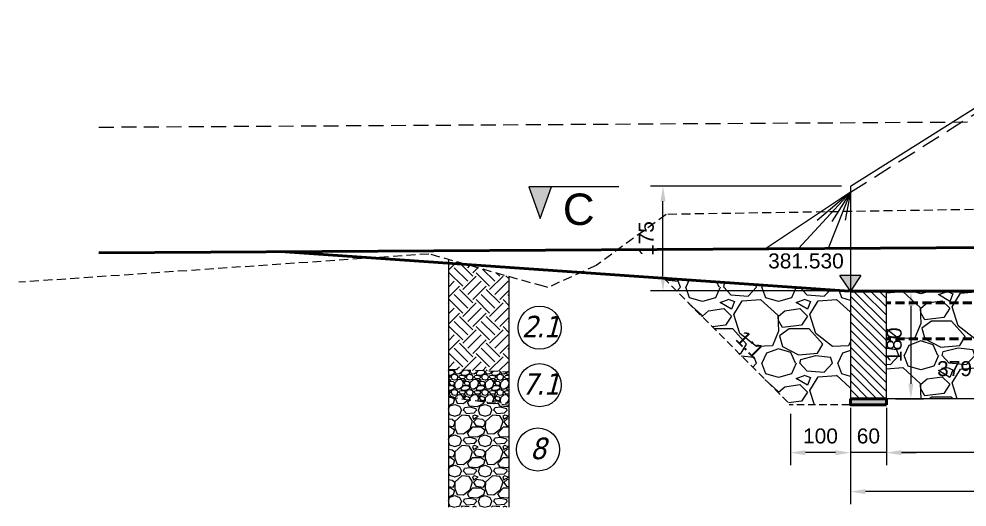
# Model space of a CAD drawing. Header units: centimetres. Extents: x 8495135 to 959133560, y 4530079 to 463453963.
# Drawn here: x 958976423 to 958978005, y 463414662 to 463415477 of the extents above; entities that cross this region are included whole.
import ezdxf
from ezdxf.enums import TextEntityAlignment as Align

# ---------------------------------------------------------------- set-up
doc = ezdxf.new("R2010")
doc.units = ezdxf.units.CM
doc.header["$LTSCALE"] = 0.1
for name, pattern in [('CONTINU', [0]), ('DASHED', [0.75, 0.5, -0.25]), ('HIDDEN', [9.525, 6.35, -3.175])]:
    doc.linetypes.add(name, pattern=pattern)
doc.layers.add('31_VERT_ALIGNM', color=1, linetype='Continuous', lineweight=50)
for name, color, linetype in [('br_dimension', 1, 'Continuous'), ('br_hatch', 9, 'Continuous'), ('br_hatch_dark', 8, 'Continuous'), ('br_hatch_tumen', 8, 'Continuous'), ('br_view_yellow', 2, 'Continuous'), ('Kustendilska voda', 12, 'Continuous'), ('plast', 7, 'Continuous')]:
    doc.layers.add(name, color=color, linetype=linetype)
doc.styles.add('1-10 cm', font='arial.ttf', dxfattribs={"height": 2.5})
doc.styles.add('1-50 cm', font='arial.ttf', dxfattribs={"height": 12.5})
doc.styles.add('MM 1 to 150', font='arial.ttf', dxfattribs={"height": 37.5})
doc.styles.add('MM_ARIAL', font='arial.ttf')
doc.styles.get("Standard").update_dxf_attribs({"font": 'arial.ttf'})
doc.dimstyles.new('MM DIM 1 to 100', dxfattribs={"dimscale": 10, "dimtxt": 2.5, "dimasz": 2.5, "dimexe": 2.1, "dimexo": 1.5, "dimgap": 1.5, "dimtad": 1, "dimdec": 0, "dimdsep": 46, "dimtxsty": 'MM_ARIAL', "dimcen": 3, "dimclrd": 1, "dimclre": 1, "dimclrt": 7, "dimaunit": 2, "dimadec": 1, "dimazin": 0, "dimtp": 100, "dimtm": 3, "dimtfac": 1, "dimtdec": 0, "dimtix": 1, "dimtmove": 0, "dimatfit": 3, "dimfxl": 0, "dimtolj": 1, "dimtzin": 0, "dimarcsym": 0})

# ---------------------------------------------------------------- blocks, each defined once
blk = doc.blocks.new('*U148')
at = {"linetype": 'CONTINU', "ltscale": 0.5}
blk.add_hatch(color=256, dxfattribs=at).paths.add_polyline_path([(-131.2, -52.5), (-150, 0), (-112.5, 0)])
at = {"ltscale": 0.5}
blk.add_line((0, 0), (-150, 0), dxfattribs=at)
at = {"lineweight": -3, "ltscale": 0.5}
for p, q in [((-150, 0), (-131.2, -52.5)), ((-131.2, -52.5), (-112.5, 0))]:
    blk.add_line(p, q, dxfattribs=at)
at = {"color": 7, "ltscale": 0.5, "style": '1-50 cm'}
blk.add_attdef('1', text='', height=52.5, dxfattribs=at).set_placement((-66.9, -37.2), align=Align.MIDDLE_CENTER)
blk = doc.blocks.new('*U242')
at = {"ltscale": 0.5}
blk.add_hatch(color=256, dxfattribs=at).paths.add_polyline_path([(-26.2, 39), (0, 0), (26.2, 39)])
for p, q in [((-26.2, 39), (26.2, 39)), ((-26.2, 39), (0, 0)), ((0, 0), (26.2, 39)), ((-60, 0), (0, 0)), ((0, 0), (60, 0))]:
    blk.add_line(p, q, dxfattribs=at)
at = {"color": 7, "ltscale": 0.5, "style": '1-10 cm'}
blk.add_attdef('1', text='', height=37.5, dxfattribs=at).set_placement((111.6, 56.7), align=Align.CENTER)
blk = doc.blocks.new('*D348')
at = {"layer": 'br_dimension', "color": 1, "linetype": 'ByBlock', "lineweight": -2, "ltscale": 3, "transparency": 16777216}
for p, q in [((958977810.6, 463414817.7), (958977810.6, 463414666.4)), ((958978298.3, 463414817.7), (958978298.3, 463414666.4)), ((958978273.3, 463414687.4), (958977835.6, 463414687.4))]:
    blk.add_line(p, q, dxfattribs=at)
at = {"layer": 'br_dimension', "color": 1, "linetype": 'ByBlock', "ltscale": 3, "transparency": 16777216}
for points in [[(958977835.6, 463414691.6), (958977835.6, 463414683.3), (958977810.6, 463414687.4)], [(958978273.3, 463414691.6), (958978273.3, 463414683.3), (958978298.3, 463414687.4)]]:
    blk.add_solid(points, dxfattribs=at)
at = {"layer": 'br_dimension', "color": 7, "linetype": 'ByBlock', "ltscale": 3, "transparency": 16777216, "insert": (958978054.4, 463414715.2), "char_height": 25, "attachment_point": 5, "style": 'MM_ARIAL'}
blk.add_mtext('\\A1;488', dxfattribs=at)
blk = doc.blocks.new('*D356')
at = {"layer": 'br_hatch_tumen', "color": 1, "lineweight": -2, "transparency": 16777216}
for p, q in [((958977870.6, 463414827.7), (958977870.6, 463414731.6)), ((958978238.3, 463414827.7), (958978238.3, 463414731.6)), ((958978213.3, 463414752.6), (958977895.6, 463414752.6))]:
    blk.add_line(p, q, dxfattribs=at)
at = {"layer": 'br_hatch_tumen', "color": 1, "transparency": 16777216}
for points in [[(958977895.6, 463414756.7), (958977895.6, 463414748.4), (958977870.6, 463414752.6)], [(958978213.3, 463414756.7), (958978213.3, 463414748.4), (958978238.3, 463414752.6)]]:
    blk.add_solid(points, dxfattribs=at)
at = {"layer": 'br_hatch_tumen', "color": 7, "transparency": 16777216, "insert": (958978054.4, 463414780.3), "char_height": 25, "attachment_point": 5, "style": 'MM_ARIAL'}
blk.add_mtext('\\A1;368', dxfattribs=at)
blk = doc.blocks.new('*D357')
at = {"layer": 'br_hatch_tumen', "color": 1, "lineweight": -2, "transparency": 16777216}
for p, q in [((958977810.6, 463414827.7), (958977810.6, 463414731.6)), ((958977870.6, 463414827.7), (958977870.6, 463414731.6)), ((958977785.6, 463414752.6), (958977760.6, 463414752.6)), ((958977870.6, 463414752.6), (958977810.6, 463414752.6)), ((958977895.6, 463414752.6), (958977920.6, 463414752.6))]:
    blk.add_line(p, q, dxfattribs=at)
at = {"layer": 'br_hatch_tumen', "color": 1, "transparency": 16777216}
for points in [[(958977785.6, 463414756.7), (958977785.6, 463414748.4), (958977810.6, 463414752.6)], [(958977895.6, 463414756.7), (958977895.6, 463414748.4), (958977870.6, 463414752.6)]]:
    blk.add_solid(points, dxfattribs=at)
at = {"layer": 'br_hatch_tumen', "color": 7, "transparency": 16777216, "insert": (958977840.6, 463414780.3), "char_height": 25, "attachment_point": 5, "style": 'MM_ARIAL'}
blk.add_mtext('\\A1;60', dxfattribs=at)
blk = doc.blocks.new('*D358')
at = {"layer": 'br_hatch_tumen', "color": 1, "lineweight": -2, "transparency": 16777216}
for p, q in [((958977885.6, 463415022.7), (958977932.6, 463415022.7)), ((958977911.6, 463414997.7), (958977911.6, 463414867.7)), ((958977885.6, 463414842.7), (958977932.6, 463414842.7))]:
    blk.add_line(p, q, dxfattribs=at)
at = {"layer": 'br_hatch_tumen', "color": 1, "transparency": 16777216}
for points in [[(958977907.4, 463414997.7), (958977915.7, 463414997.7), (958977911.6, 463415022.7)], [(958977907.4, 463414867.7), (958977915.7, 463414867.7), (958977911.6, 463414842.7)]]:
    blk.add_solid(points, dxfattribs=at)
at = {"layer": 'br_hatch_tumen', "color": 7, "transparency": 16777216, "insert": (958977883.8, 463414932.7), "char_height": 25, "attachment_point": 5, "rotation": 90, "style": 'MM_ARIAL'}
blk.add_mtext('\\A1;180', dxfattribs=at)
blk = doc.blocks.new('*D359')
at = {"layer": 'br_hatch_tumen', "color": 1, "lineweight": -2, "transparency": 16777216}
for p, q in [((958977795.6, 463415197.7), (958977476.7, 463415197.7)), ((958977497.7, 463415047.7), (958977497.7, 463415172.7)), ((958977795.6, 463415022.7), (958977476.7, 463415022.7))]:
    blk.add_line(p, q, dxfattribs=at)
at = {"layer": 'br_hatch_tumen', "color": 1, "transparency": 16777216}
for points in [[(958977493.5, 463415172.7), (958977501.9, 463415172.7), (958977497.7, 463415197.7)], [(958977493.5, 463415047.7), (958977501.9, 463415047.7), (958977497.7, 463415022.7)]]:
    blk.add_solid(points, dxfattribs=at)
at = {"layer": 'br_hatch_tumen', "color": 7, "transparency": 16777216, "insert": (958977469.9, 463415110.2), "char_height": 25, "attachment_point": 5, "rotation": 90, "style": 'MM_ARIAL'}
blk.add_mtext('\\A1;175', dxfattribs=at)
blk = doc.blocks.new('*D360')
at = {"layer": 'br_hatch_tumen', "color": 1, "lineweight": -2, "transparency": 16777216}
for p, q in [((958977710.6, 463414817.5), (958977710.6, 463414731.6)), ((958977810.6, 463414817.7), (958977810.6, 463414731.6)), ((958977785.6, 463414752.6), (958977735.6, 463414752.6))]:
    blk.add_line(p, q, dxfattribs=at)
at = {"layer": 'br_hatch_tumen', "color": 1, "transparency": 16777216}
for points in [[(958977735.6, 463414756.7), (958977735.6, 463414748.4), (958977710.6, 463414752.6)], [(958977785.6, 463414756.7), (958977785.6, 463414748.4), (958977810.6, 463414752.6)]]:
    blk.add_solid(points, dxfattribs=at)
at = {"layer": 'br_hatch_tumen', "color": 7, "transparency": 16777216, "insert": (958977760.6, 463414780.3), "char_height": 25, "attachment_point": 5, "style": 'MM_ARIAL'}
blk.add_mtext('\\A1;100', dxfattribs=at)

msp = doc.modelspace()

# ---------------------------------------------------------------- hatches: boundary and pattern name
at = {"layer": 'br_hatch'}
h = msp.add_hatch(dxfattribs=at)
h.set_pattern_fill('EARTH', color=256, scale=5, angle=45)
h.set_pattern_definition([(45, (950472518.45, 458887836.628), (4e-15, 44.90128061), [31.75, -31.75]), (45, (950472510.03, 458887845.047), (4e-15, 44.90128061), [31.75, -31.75]), (45, (950472501.612, 458887853.466), (4e-15, 44.90128061), [31.75, -31.75]), (135, (950472501.612, 458887859.08), (-44.90128061, 4e-15), [31.75, -31.75]), (135, (950472510.03, 458887867.498), (-44.90128061, 4e-15), [31.75, -31.75]), (135, (950472518.45, 458887875.917), (-44.90128061, 4e-15), [31.75, -31.75])])
h.paths.add_polyline_path([(958977240.44, 463415046.84), (958977227.11, 463415050.6), (958977139.64, 463415075.28), (958977139.64, 463414891.05), (958977233.32, 463414888.07), (958977240.44, 463414887.84)])
h = msp.add_hatch(dxfattribs=at)
h.set_pattern_fill('GRAVEL', color=256, scale=5, style=2)
h.set_pattern_definition([(311.9872125, (967489011.464, 458865253.246), (1016.00000008, -1142.999999929), [17.086072, -1691.524182]), (355.030259, (967489022.8937, 458865240.546), (-1523.999999397, 127.000007235), [29.320236, -2902.7024447]), (47.4895529, (967489052.104, 458865238.006), (-1270.0000005364, -1396.999999512), [20.674076, -2046.7361397]), (272.726311, (967489101.634, 458865206.256), (-127.000000266, 2539.9999999867), [26.700226, -2643.3218713]), (247.16634582, (967489102.904, 458865179.586), (635.000000053, 1523.9999999778), [26.181685, -2591.9903873]), (182.726311, (967489092.744, 458865155.456), (2539.9999999867, 127.000000266), [26.700226, -2643.3218713]), (142.30575953, (967489066.0737, 458865154.186), (1650.9999999268, -1270.000000095), [35.309683, -3495.6557657]), (107.74467163, (967489038.1337, 458865175.776), (-889.000000239, 2793.999999924), [33.335976, -3300.2628301]), (58.57043438, (967489027.974, 458865207.526), (1016.000000144, 1650.9999999113), [26.79065, -2652.277285]), (4.7636417, (967489041.944, 458865230.386), (-1396.99999998, -127.00000022), [30.585664, -1498.6968475]), (317.6025622, (967489072.4237, 458865232.926), (1523.9999999512, -1397.0000000532), [39.553896, -3915.8386256]), (41.18592517, (967488975.904, 458865204.986), (888.999999947, 762.000000062), [13.500227, -1336.5282912]), (8.5307656, (967488986.064, 458865213.876), (-1651.0000000445, -253.999999712), [25.684099, -2542.7319499]), (315, (967489011.46, 458865217.69), (2e-14, -127), [17.960467, -161.6446554]), (336.80140949, (967489020.354, 458865232.926), (-635.000000017, 253.999999955), [9.672066, -957.5311184]), (248.1985905, (967489029.244, 458865229.116), (127.000000027, 380.99999999), [13.678281, -670.2376495]), (149.03624347, (967489024.164, 458865216.416), (-381.00000001, 253.999999986), [22.215983, -718.3149076]), (18.4349488, (967489005.114, 458865227.846), (-254, -126.99999999), [16.064357, -385.5449058]), (163.61045967, (967489102.904, 458865229.116), (-1270, 381), [22.5044, -2227.9413336]), (109.65382406, (967489081.314, 458865235.466), (508.0000000465, -1396.9999999835), [18.879947, -1869.1107839]), (246.80140949, (967489005.114, 458865253.246), (253.999999956, 635.000000018), [19.344005, -947.8591794]), (196.38954033, (967488997.494, 458865235.466), (1270.0000000266, 380.999999911), [22.5044, -2227.9413336]), (200.55604522, (967489102.904, 458865150.376), (635, 254), [21.70176, -1063.3867157]), (245.2248594, (967489082.584, 458865142.756), (635.000000756, 1396.999999656), [18.183606, -1800.179669]), (113.19859051, (967489003.844, 458865126.246), (-253.99999996, 635.000000016), [19.344005, -947.8591794]), (162.64597536, (967488996.224, 458865144.026), (1650.999999967, -508.0000001066), [21.289137, -2107.618799]), (110.55604522, (967489066.074, 458865126.246), (254.000000004, -634.999999998), [10.85088, -1074.2375957]), (78.69006753, (967489011.464, 458865126.246), (127, 508), [6.47573, -641.0997482]), (14.03624347, (967489012.734, 458865132.596), (-381, -127), [26.181685, -497.4527295]), (353.99099404, (967489038.134, 458865138.946), (-1269.9999999933, 127.0000000665), [24.26335, -2402.0682432]), (236.30993247, (967489024.164, 458865204.986), (127.00000002, 253.99999999), [18.316194, -439.588818]), (186.84277341, (967489014.0037, 458865189.746), (-2159.0000000133, -253.999999887), [31.977838, -3165.8004533]), (119.0546041, (967488982.254, 458865185.936), (508.000000014, -888.999999992), [13.075412, -1294.4696159]), (90, (967488975.9, 458865197.37), (127, 127), [7.62, -119.38]), (59.74356284, (967489040.674, 458865142.756), (-507.999999938, -889.0000000355), [17.643348, -1746.6970387]), (131.9872125, (967489049.564, 458865157.996), (-1016.000000084, 1142.9999999255), [34.172144, -1674.43811]), (180, (967489026.7, 458865183.4), (-127, 127), [33.02, -93.98]), (214.6951535, (967488993.684, 458865183.396), (-1270.000000481, -888.999999313), [20.080478, -1987.9658362]), (285.9453959, (967488977.174, 458865171.966), (126.99999999, -508.000000002), [18.491454, -906.082502]), (332.35402464, (967488982.2537, 458865154.186), (2413.0000000887, -1269.9999998315), [30.107255, -2980.6232211]), (4.57392126, (967489008.9237, 458865140.216), (1651, 127), [31.851473, -3153.2923228])])
h.paths.add_polyline_path([(958977498.62, 463415044.45), (958977810.57, 463415022.67), (958977810.57, 463414832.49), (958977710.57, 463414832.49)])
h.paths.add_polyline_path([(958977503.63, 463415061.66), (958977494.78, 463415061.75), (958977491.4, 463415061.79)])
h = msp.add_hatch(dxfattribs=at)
h.set_pattern_fill('_USER,_I', color=256, scale=10, angle=45, style=2, pattern_type=0)
h.set_pattern_definition([(135, (958967432.227, 463437540.29), (7.071068, 7.071068), [])])
h.paths.add_polyline_path([(958978238.32, 463415022.67), (958978298.32, 463415022.67), (958978298.32, 463414842.67), (958978238.32, 463414842.67)])
h.paths.add_polyline_path([(958977810.57, 463415022.67), (958977870.57, 463415022.67), (958977870.57, 463414842.67), (958977810.57, 463414842.67)])
h = msp.add_hatch(dxfattribs=at)
h.set_pattern_fill('GRAVEL', color=256, scale=5, style=2)
h.set_pattern_definition([(311.9872125, (967475025.121, 458887491.231), (1016.00000008, -1142.999999929), [17.086072, -1691.524182]), (355.030259, (967475036.5507, 458887478.531), (-1523.999999397, 127.000007235), [29.320236, -2902.7024447]), (47.4895529, (967475065.761, 458887475.991), (-1270.0000005364, -1396.999999512), [20.674076, -2046.7361397]), (272.726311, (967475115.2907, 458887444.241), (-127.000000266, 2539.9999999867), [26.700226, -2643.3218713]), (247.16634582, (967475116.5607, 458887417.571), (635.000000053, 1523.9999999778), [26.181685, -2591.9903873]), (182.726311, (967475106.4007, 458887393.441), (2539.9999999867, 127.000000266), [26.700226, -2643.3218713]), (142.30575953, (967475079.7307, 458887392.171), (1650.9999999268, -1270.000000095), [35.309683, -3495.6557657]), (107.74467163, (967475051.7907, 458887413.761), (-889.000000239, 2793.999999924), [33.335976, -3300.2628301]), (58.57043438, (967475041.6307, 458887445.511), (1016.000000144, 1650.9999999113), [26.79065, -2652.277285]), (4.7636417, (967475055.601, 458887468.371), (-1396.99999998, -127.00000022), [30.585664, -1498.6968475]), (317.6025622, (967475086.0807, 458887470.911), (1523.9999999512, -1397.0000000532), [39.553896, -3915.8386256]), (41.18592517, (967474989.561, 458887442.971), (888.999999947, 762.000000062), [13.500227, -1336.5282912]), (8.5307656, (967474999.7207, 458887451.861), (-1651.0000000445, -253.999999712), [25.684099, -2542.7319499]), (315, (967475025.12, 458887455.67), (2e-14, -127), [17.960467, -161.6446554]), (336.80140949, (967475034.01, 458887470.911), (-635.000000017, 253.999999955), [9.672066, -957.5311184]), (248.1985905, (967475042.9, 458887467.1), (127.000000027, 380.99999999), [13.678281, -670.2376495]), (149.03624347, (967475037.82, 458887454.401), (-381.00000001, 253.999999986), [22.215983, -718.3149076]), (18.4349488, (967475018.77, 458887465.83), (-254, -126.99999999), [16.064357, -385.5449058]), (163.61045967, (967475116.561, 458887467.101), (-1270, 381), [22.5044, -2227.9413336]), (109.65382406, (967475094.971, 458887473.451), (508.0000000465, -1396.9999999835), [18.879947, -1869.1107839]), (246.80140949, (967475018.77, 458887491.231), (253.999999956, 635.000000018), [19.344005, -947.8591794]), (196.38954033, (967475011.151, 458887473.451), (1270.0000000266, 380.999999911), [22.5044, -2227.9413336]), (200.55604522, (967475116.56, 458887388.361), (635, 254), [21.70176, -1063.3867157]), (245.2248594, (967475096.241, 458887380.741), (635.000000756, 1396.999999656), [18.183606, -1800.179669]), (113.19859051, (967475017.5, 458887364.231), (-253.99999996, 635.000000016), [19.344005, -947.8591794]), (162.64597536, (967475009.881, 458887382.011), (1650.999999967, -508.0000001066), [21.289137, -2107.618799]), (110.55604522, (967475079.73, 458887364.231), (254.000000004, -634.999999998), [10.85088, -1074.2375957]), (78.69006753, (967475025.12, 458887364.23), (127, 508), [6.47573, -641.0997482]), (14.03624347, (967475026.39, 458887370.58), (-381, -127), [26.181685, -497.4527295]), (353.99099404, (967475051.791, 458887376.931), (-1269.9999999933, 127.0000000665), [24.26335, -2402.0682432]), (236.30993247, (967475037.82, 458887442.97), (127.00000002, 253.99999999), [18.316194, -439.588818]), (186.84277341, (967475027.6607, 458887427.731), (-2159.0000000133, -253.999999887), [31.977838, -3165.8004533]), (119.0546041, (967474995.911, 458887423.921), (508.000000014, -888.999999992), [13.075412, -1294.4696159]), (90, (967474989.56, 458887435.35), (127, 127), [7.62, -119.38]), (59.74356284, (967475054.331, 458887380.741), (-507.999999938, -889.0000000355), [17.643348, -1746.6970387]), (131.9872125, (967475063.221, 458887395.981), (-1016.000000084, 1142.9999999255), [34.172144, -1674.43811]), (180, (967475040.36, 458887421.38), (-127, 127), [33.02, -93.98]), (214.6951535, (967475007.341, 458887421.381), (-1270.000000481, -888.999999313), [20.080478, -1987.9658362]), (285.9453959, (967474990.83, 458887409.951), (126.99999999, -508.000000002), [18.491454, -906.082502]), (332.35402464, (967474995.9107, 458887392.171), (2413.0000000887, -1269.9999998315), [30.107255, -2980.6232211]), (4.57392126, (967475022.5807, 458887378.201), (1651, 127), [31.851473, -3153.2923228])])
h.paths.add_polyline_path([(958978238.32, 463415022.67), (958978238.32, 463414842.67), (958977870.57, 463414842.67), (958977870.57, 463415022.67)])
h = msp.add_hatch(dxfattribs=at)
h.set_pattern_fill('GRAVEL', color=256)
h.set_pattern_definition([(228.0127875, (950472536.738, 458887862.0284), (-203.20000001596, -228.5999999858), [3.4172144, -338.304836396]), (184.969741, (950472534.4521, 458887859.4884), (304.7999998794, 25.40000144698), [5.8640472, -580.540488935]), (132.5104471, (950472528.61, 458887858.9804), (254.00000010727, -279.39999990246), [4.1348152, -409.34722794]), (267.273689, (950472518.7041, 458887852.6304), (25.4000000532, 507.99999999733), [5.3400452, -528.66437426]), (292.83365418, (950472518.4501, 458887847.2964), (-127.00000001063, 304.79999999555), [5.236337, -518.398077453]), (357.273689, (950472520.4821, 458887842.4704), (-507.99999999733, 25.4000000532), [5.3400452, -528.66437426]), (37.69424047, (950472525.8161, 458887842.2164), (-330.19999998536, -254.000000019), [7.0619366, -699.13115314]), (72.25532837, (950472531.4041, 458887846.5344), (177.80000004779, 558.79999998479), [6.6671952, -660.05256602]), (121.42956562, (950472533.4361, 458887852.8844), (-203.20000002883, 330.19999998226), [5.35813, -530.45545699]), (175.2363583, (950472530.642, 458887857.4564), (279.399999996, -25.4000000439), [6.1171328, -299.7393695]), (222.3974378, (950472524.5461, 458887857.9644), (-304.79999999025, -279.40000001064), [7.9107792, -783.16772512]), (138.81407483, (950472543.85, 458887852.3764), (-177.79999998934, 152.4000000124), [2.7000454, -267.305658243]), (171.4692344, (950472541.8181, 458887854.1544), (330.2000000089, -50.79999994237), [5.1368198, -508.54638997]), (225, (950472536.738, 458887854.916), (-4e-15, -25.4), [3.5920934, -32.328931084]), (203.19859051, (950472534.96, 458887857.9644), (127.0000000035, 50.7999999911), [1.9344132, -191.50622369]), (291.80140949, (950472533.182, 458887857.2024), (-25.4000000053, 76.1999999982), [2.7356562, -134.0475299]), (30.96375653, (950472534.198, 458887854.6624), (76.2000000019, 50.7999999972), [4.4431966, -143.66298153]), (161.56505118, (950472538.008, 458887856.948), (50.800000001, -25.3999999973), [3.2128714, -77.10898117]), (16.389540334, (950472518.45, 458887857.2024), (254, 76.2), [4.50088, -445.588266725]), (70.34617594, (950472522.768, 458887858.4724), (-101.6000000093, -279.3999999967), [3.7759894, -373.82215678]), (293.19859051, (950472538.008, 458887862.0284), (-50.7999999911, 127.0000000036), [3.868801, -189.57183589]), (343.61045967, (950472539.532, 458887858.4724), (-254.00000000532, 76.19999998223), [4.50088, -445.588266725]), (339.44395478, (950472518.45, 458887841.4544), (-127, 50.8), [4.340352, -212.67734313]), (294.7751406, (950472522.514, 458887839.9304), (-127.00000015117, 279.39999993127), [3.6367212, -360.03593381]), (66.80140949, (950472538.262, 458887836.6284), (50.799999992, 127.0000000032), [3.868801, -189.57183589]), (17.35402464, (950472539.786, 458887840.1844), (-330.19999999343, -101.60000002132), [4.2578274, -421.5237598]), (69.44395478, (950472525.816, 458887836.6284), (-50.8000000009, -126.99999999965), [2.170176, -214.84751913]), (101.309932474, (950472536.738, 458887836.6284), (-25.4, 101.6), [1.295146, -128.219949645]), (165.96375653, (950472536.484, 458887837.8984), (76.2, -25.4), [5.236337, -99.49054589]), (186.00900596, (950472531.4041, 458887839.1684), (253.99999999865, 25.4000000133), [4.85267, -480.413648633]), (303.69006753, (950472534.198, 458887852.3764), (-25.4000000035, 50.799999998), [3.6632388, -87.9177636]), (353.15722659, (950472536.2301, 458887849.3284), (431.80000000266, -50.79999997739), [6.3955676, -633.16009065]), (60.9453959, (950472542.58, 458887848.5664), (-101.6000000028, -177.7999999984), [2.6150824, -258.89392318]), (90, (950472543.85, 458887850.852), (-25.4, 25.4), [1.524, -23.876]), (120.25643716, (950472530.896, 458887839.9304), (101.59999998757, -177.8000000071), [3.5286696, -349.33940773]), (48.0127875, (950472529.118, 458887842.9784), (203.20000001675, 228.5999999851), [6.8344288, -334.887621996]), (0, (950472533.69, 458887848.058), (25.4, 25.4), [6.604, -18.796]), (325.3048465, (950472540.294, 458887848.0584), (254.00000009622, -177.79999986255), [4.0160956, -397.59316724]), (254.0546041, (950472543.596, 458887845.7724), (-25.3999999982, -101.6000000004), [3.6982908, -181.21650039]), (207.64597536, (950472542.5801, 458887842.2164), (-482.60000001773, -253.99999996631), [6.021451, -596.12464423]), (175.42607874, (950472537.2461, 458887839.4224), (-330.19999999999, 25.4), [6.3702946, -630.65846456])])
h.paths.add_polyline_path([(958977240.44, 463414849.68), (958977240.44, 463414887.84), (958977233.32, 463414888.07), (958977139.64, 463414891.05), (958977139.64, 463414859.31)])
h.paths.add_polyline_path([(958977139.64, 463414859.31), (958977139.64, 463414844.55), (958977240.44, 463414834.11), (958977240.44, 463414849.68)])
h = msp.add_hatch(dxfattribs=at)
h.set_pattern_fill('GRAVEL', color=256, scale=2)
h.set_pattern_definition([(228.0127875, (950472555.026, 458887882.717), (-406.4000000319, -457.1999999716), [6.8344288, -676.6096728]), (184.969741, (950472550.454, 458887877.637), (609.5999997588, 50.80000289396), [11.7280944, -1161.08097787]), (132.5104471, (950472538.77, 458887876.621), (508.0000002145, -558.7999998049), [8.2696304, -818.69445588]), (267.273689, (950472518.958, 458887863.921), (50.8000001064, 1015.99999999466), [10.6800904, -1057.32874851]), (292.83365418, (950472518.45, 458887853.253), (-254.00000002127, 609.5999999911), [10.472674, -1036.7961549]), (357.273689, (950472522.514, 458887843.601), (-1015.99999999466, 50.8000001064), [10.6800904, -1057.32874851]), (37.69424047, (950472533.182, 458887843.093), (-660.39999997072, -508.000000038), [14.1238732, -1398.26230628]), (72.25532837, (950472544.358, 458887851.729), (355.6000000956, 1117.59999996958), [13.3343904, -1320.10513204]), (121.42956562, (950472548.422, 458887864.429), (-406.40000005766, 660.3999999645), [10.71626, -1060.91091397]), (175.2363583, (950472542.834, 458887873.573), (558.799999992, -50.8000000878), [12.2342656, -599.478739]), (222.3974378, (950472530.642, 458887874.589), (-609.5999999805, -558.80000002128), [15.8215584, -1566.33545024]), (138.81407483, (950472569.25, 458887863.413), (-355.5999999787, 304.8000000248), [5.4000908, -534.6113165]), (171.4692344, (950472565.186, 458887866.969), (660.4000000178, -101.59999988475), [10.2736396, -1017.09277994]), (225, (950472555.026, 458887868.493), (-7e-15, -50.8), [7.1841868, -64.65786217]), (203.19859051, (950472551.47, 458887874.589), (254.000000007, 101.599999982), [3.8688264, -383.01244738]), (291.80140949, (950472547.914, 458887873.065), (-50.800000011, 152.399999996), [5.4713124, -268.0950598]), (30.96375653, (950472549.946, 458887867.985), (152.400000004, 101.5999999944), [8.8863932, -287.32596306]), (161.56505118, (950472557.566, 458887872.557), (101.600000003, -50.799999995), [6.4257428, -154.21796234]), (16.389540334, (950472518.45, 458887873.065), (508, 152.4), [9.00176, -891.17653345]), (70.34617594, (950472527.086, 458887875.605), (-203.2000000186, -558.7999999934), [7.5519788, -747.64431356]), (293.19859051, (950472557.566, 458887882.717), (-101.5999999823, 254.000000007), [7.737602, -379.14367178]), (343.61045967, (950472560.614, 458887875.605), (-508.00000001065, 152.39999996446), [9.00176, -891.17653345]), (339.44395478, (950472518.45, 458887841.569), (-254, 101.6), [8.680704, -425.35468626]), (294.7751406, (950472526.578, 458887838.521), (-254.0000003023, 558.7999998625), [7.2734424, -720.07186761]), (66.80140949, (950472558.074, 458887831.917), (101.599999984, 254.0000000064), [7.737602, -379.14367178]), (17.35402464, (950472561.122, 458887839.029), (-660.3999999869, -203.20000004265), [8.5156548, -843.0475196]), (69.44395478, (950472533.182, 458887831.917), (-101.6000000018, -253.9999999993), [4.340352, -429.69503826]), (101.30993247, (950472555.026, 458887831.917), (-50.8, 203.2), [2.590292, -256.4398993]), (165.96375653, (950472554.518, 458887834.457), (152.4, -50.8), [10.472674, -198.98109178]), (186.00900596, (950472544.358, 458887836.997), (507.9999999973, 50.8000000266), [9.70534, -960.82729727]), (303.69006753, (950472549.946, 458887863.413), (-50.800000007, 101.599999996), [7.3264776, -175.8355272]), (353.15722659, (950472554.01, 458887857.317), (863.6000000053, -101.5999999548), [12.7911352, -1266.3201813]), (60.9453959, (950472566.71, 458887855.793), (-203.2000000056, -355.5999999968), [5.2301648, -517.78784636]), (90, (950472569.25, 458887860.365), (-50.8, 50.8), [3.048, -47.752]), (120.25643716, (950472543.342, 458887838.521), (203.1999999751, -355.6000000142), [7.0573392, -698.67881546]), (48.0127875, (950472539.786, 458887844.617), (406.4000000335, 457.1999999702), [13.6688576, -669.775244]), (0, (950472548.93, 458887854.777), (50.8, 50.8), [13.208, -37.592]), (325.3048465, (950472562.138, 458887854.777), (508.0000001924, -355.5999997251), [8.0321912, -795.18633448]), (254.0546041, (950472568.742, 458887850.205), (-50.7999999965, -203.200000001), [7.3965816, -362.43300078]), (207.64597536, (950472566.71, 458887843.093), (-965.20000003547, -507.9999999326), [12.042902, -1192.24928846]), (175.42607874, (950472556.042, 458887837.505), (-660.39999999998, 50.8), [12.7405892, -1261.31692912])])
h.paths.add_polyline_path([(958977240.44, 463414834.11), (958977139.64, 463414844.55), (958977139.64, 463414661.64), (958977240.44, 463414661.64)])
h = msp.add_hatch(color=256, dxfattribs=at)
h.dxf.hatch_style = 1
h.paths.add_polyline_path([(958978238.32, 463414842.67), (958978238.32, 463414832.67), (958978298.32, 463414832.67), (958978298.32, 463414842.67)])
h.paths.add_polyline_path([(958977870.57, 463414832.67), (958977870.57, 463414842.67), (958977810.57, 463414842.67), (958977810.57, 463414832.67)])

# ---------------------------------------------------------------- linework, layer by layer
at = {"layer": '31_VERT_ALIGNM'}
for p, q in [((958976556.17, 463415086.55), (958982650.32, 463415123.12)), ((958976866.87, 463415088.42), (958977808.57, 463415022.67)), ((958978300.32, 463415022.67), (958977810.57, 463415022.67)), ((958977870.57, 463414842.67), (958977870.57, 463414832.67))]:
    msp.add_line(p, q, dxfattribs=at)
at = {"layer": '31_VERT_ALIGNM', "linetype": 'DASHED', "ltscale": 300}
for p, q in [((958978238.32, 463415002.67), (958977870.57, 463415002.67)), ((958978238.32, 463414942.67), (958977870.57, 463414942.67))]:
    msp.add_line(p, q, dxfattribs=at)
at = {"layer": '31_VERT_ALIGNM'}
for points in [[(958977810.57, 463414842.67), (958977810.57, 463414832.67), (958977870.57, 463414832.67)], [(958977870.57, 463414842.67), (958977810.57, 463414842.67)]]:
    msp.add_lwpolyline(points, dxfattribs=at)
at = {"layer": 'br_dimension'}
msp.add_line((958977810.57, 463415187.67), (958977668.9, 463415093.22), dxfattribs=at)
at = {"layer": 'br_hatch'}
for p, q in [((958977810.57, 463415187.67), (958977724.12, 463415093.55)), ((958977810.57, 463415187.67), (958977754.96, 463415140.56)), ((958977810.57, 463415187.67), (958977773.49, 463415093.84)), ((958977810.57, 463415187.67), (958977779.59, 463415138.73)), ((958977810.57, 463415187.67), (958977801.72, 463415140.88)), ((958978238.32, 463414842.67), (958977870.57, 463414842.67))]:
    msp.add_line(p, q, dxfattribs=at)
at = {"layer": 'br_hatch_dark', "linetype": 'HIDDEN', "ltscale": 50}
msp.add_line((958977810.57, 463415187.67), (958978269.22, 463415477.33), dxfattribs=at)
at = {"layer": 'br_hatch_dark'}
for p, q in [((958977139.64, 463415075.28), (958977139.64, 463414661.64)), ((958977240.44, 463415046.84), (958977240.44, 463414661.64))]:
    msp.add_line(p, q, dxfattribs=at)
at = {"layer": 'br_hatch_dark', "linetype": 'DASHED', "ltscale": 250}
for p, q in [((958977498.62, 463415044.45), (958977710.57, 463414832.49)), ((958977808.57, 463414832.67), (958977708.57, 463414832.67))]:
    msp.add_line(p, q, dxfattribs=at)
at = {"layer": 'br_hatch_dark', "linetype": 'DASHED', "ltscale": 300}
for p, q in [((958977139.64, 463414892.08), (958977240.44, 463414887.87)), ((958977139.64, 463414845.28), (958977240.44, 463414832.12))]:
    msp.add_line(p, q, dxfattribs=at)
msp.add_lwpolyline([(958981261.42, 463415149.51), (958981141.42, 463415145.81), (958981048.32, 463415145.31), (958980663.72, 463415143.11), (958980374.72, 463415140.61), (958979798.32, 463415163.81), (958979455.72, 463415177.61), (958978886.62, 463415173.11), (958978548.32, 463415167.51), (958978263.32, 463415162.71), (958977502.92, 463415150.61), (958977385.92, 463415065.11), (958977305.32, 463415028.51), (958977298.32, 463415030.51), (958977106.92, 463415084.51), (958976422.59, 463415037.26)], dxfattribs=at)
at = {"layer": 'br_hatch_dark'}
for centre in [(958977291.76, 463414961.25), (958977291.76, 463414865.28), (958977289.01, 463414757.76)]:
    msp.add_circle(centre, 36, dxfattribs=at)
at = {"layer": 'br_view_yellow'}
for q in [(958978253.32, 463415477.33), (958977810.57, 463415022.67)]:
    msp.add_line((958977810.57, 463415197.67), q, dxfattribs=at)
msp.add_lwpolyline([(958977810.57, 463415022.67), (958977810.57, 463414842.67), (958977870.57, 463414842.67), (958977870.57, 463415022.67), (958977810.57, 463415022.67)], dxfattribs=at)
at = {"layer": 'Kustendilska voda', "color": 1, "linetype": 'DASHED', "ltscale": 500}
msp.add_line((958976556.17, 463415296.55), (958982650.32, 463415333.12), dxfattribs=at)

# ---------------------------------------------------------------- block references
at = {"layer": 'br_dimension'}
msp.add_blockref('*U148', (958977423.94, 463415196.49), dxfattribs=at).add_auto_attribs({'1': 'C'})
at = {"layer": 'br_dimension', "ltscale": 0.5}
ref = msp.add_blockref('*U242', (958977810.57, 463415022.67), dxfattribs=dict(at, xscale=-0.6666669994593644, yscale=0.666667, zscale=0.666667, rotation=359.9999689842867))
ref.add_attrib('1', '381.530', dxfattribs={"layer": '0', "color": 7, "ltscale": 0.5, "height": 25, "rotation": 359.99997, "style": '1-10 cm'}).set_placement((958977736.37, 463415060.5), align=Align.CENTER)
ref = msp.add_blockref('*U242', (958978092.57, 463414842.67), dxfattribs=dict(at, xscale=-0.6666669994593644, yscale=0.666667, zscale=0.666667, rotation=359.9999689842867))
ref.add_attrib('1', '379.730', dxfattribs={"layer": '0', "color": 7, "ltscale": 0.5, "height": 25, "rotation": 359.99997, "style": '1-10 cm'}).set_placement((958978018.37, 463414880.5), align=Align.CENTER)

# ---------------------------------------------------------------- texts
at = {"layer": 'br_view_yellow', "insert": (958977634.69, 463414959.09), "char_height": 25, "width": 193.93, "attachment_point": 1, "rotation": 315, "style": 'MM 1 to 150'}
msp.add_mtext('1:1 ', dxfattribs=at)
at = {"layer": 'plast', "char_height": 36, "width": 46.2073, "attachment_point": 2}
for s, insert in [('{\\fTahoma|b0|i1|c0|p34;\\T0.9;2.1}', (958977292.05, 463414981.19)), ('{\\fTahoma|b0|i1|c0|p34;\\T0.9;7.1}', (958977292.05, 463414885.22)), ('{\\fTahoma|b0|i1|c0|p34;8}', (958977289.29, 463414777.71))]:
    msp.add_mtext(s, dxfattribs=dict(at, insert=insert))

# ---------------------------------------------------------------- dimensions: what is measured, and where the dimension line sits
at = {"layer": 'br_dimension', "linetype": 'ByBlock', "ltscale": 3}
dim = msp.add_linear_dim(base=(958977810.57, 463414687.45), p1=(958978298.32, 463414832.67), p2=(958977810.57, 463414832.67), angle=180, dimstyle='MM DIM 1 to 100', dxfattribs=at)
dim.commit()
dim.dimension.update_dxf_attribs({"geometry": '*D348', "text_midpoint": (958978054.44, 463414715.21)})
at = {"layer": 'br_hatch_tumen'}
for base, p1, p2, angle, picture, middle in [((958977497.7, 463415197.67), (958977810.57, 463415022.67), (958977810.57, 463415197.67), 90, '*D359', (958977469.94, 463415110.17)), ((958977911.56, 463414842.67), (958977870.57, 463415022.67), (958977870.57, 463414842.67), 90, '*D358', (958977883.79, 463414932.67)), ((958977810.57, 463414752.56), (958977870.57, 463414842.67), (958977810.57, 463414842.67), 180, '*D357', (958977840.57, 463414780.32)), ((958977870.57, 463414752.56), (958978238.32, 463414842.67), (958977870.57, 463414842.67), 180, '*D356', (958978054.44, 463414780.33)), ((958977710.57, 463414752.56), (958977810.57, 463414832.67), (958977710.57, 463414832.49), 180, '*D360', (958977760.57, 463414780.32))]:
    dim = msp.add_linear_dim(base=base, p1=p1, p2=p2, angle=angle, dimstyle='MM DIM 1 to 100', dxfattribs=at)
    dim.commit()
    dim.dimension.update_dxf_attribs({"geometry": picture, "text_midpoint": middle})

doc.saveas('drawing.dxf')
